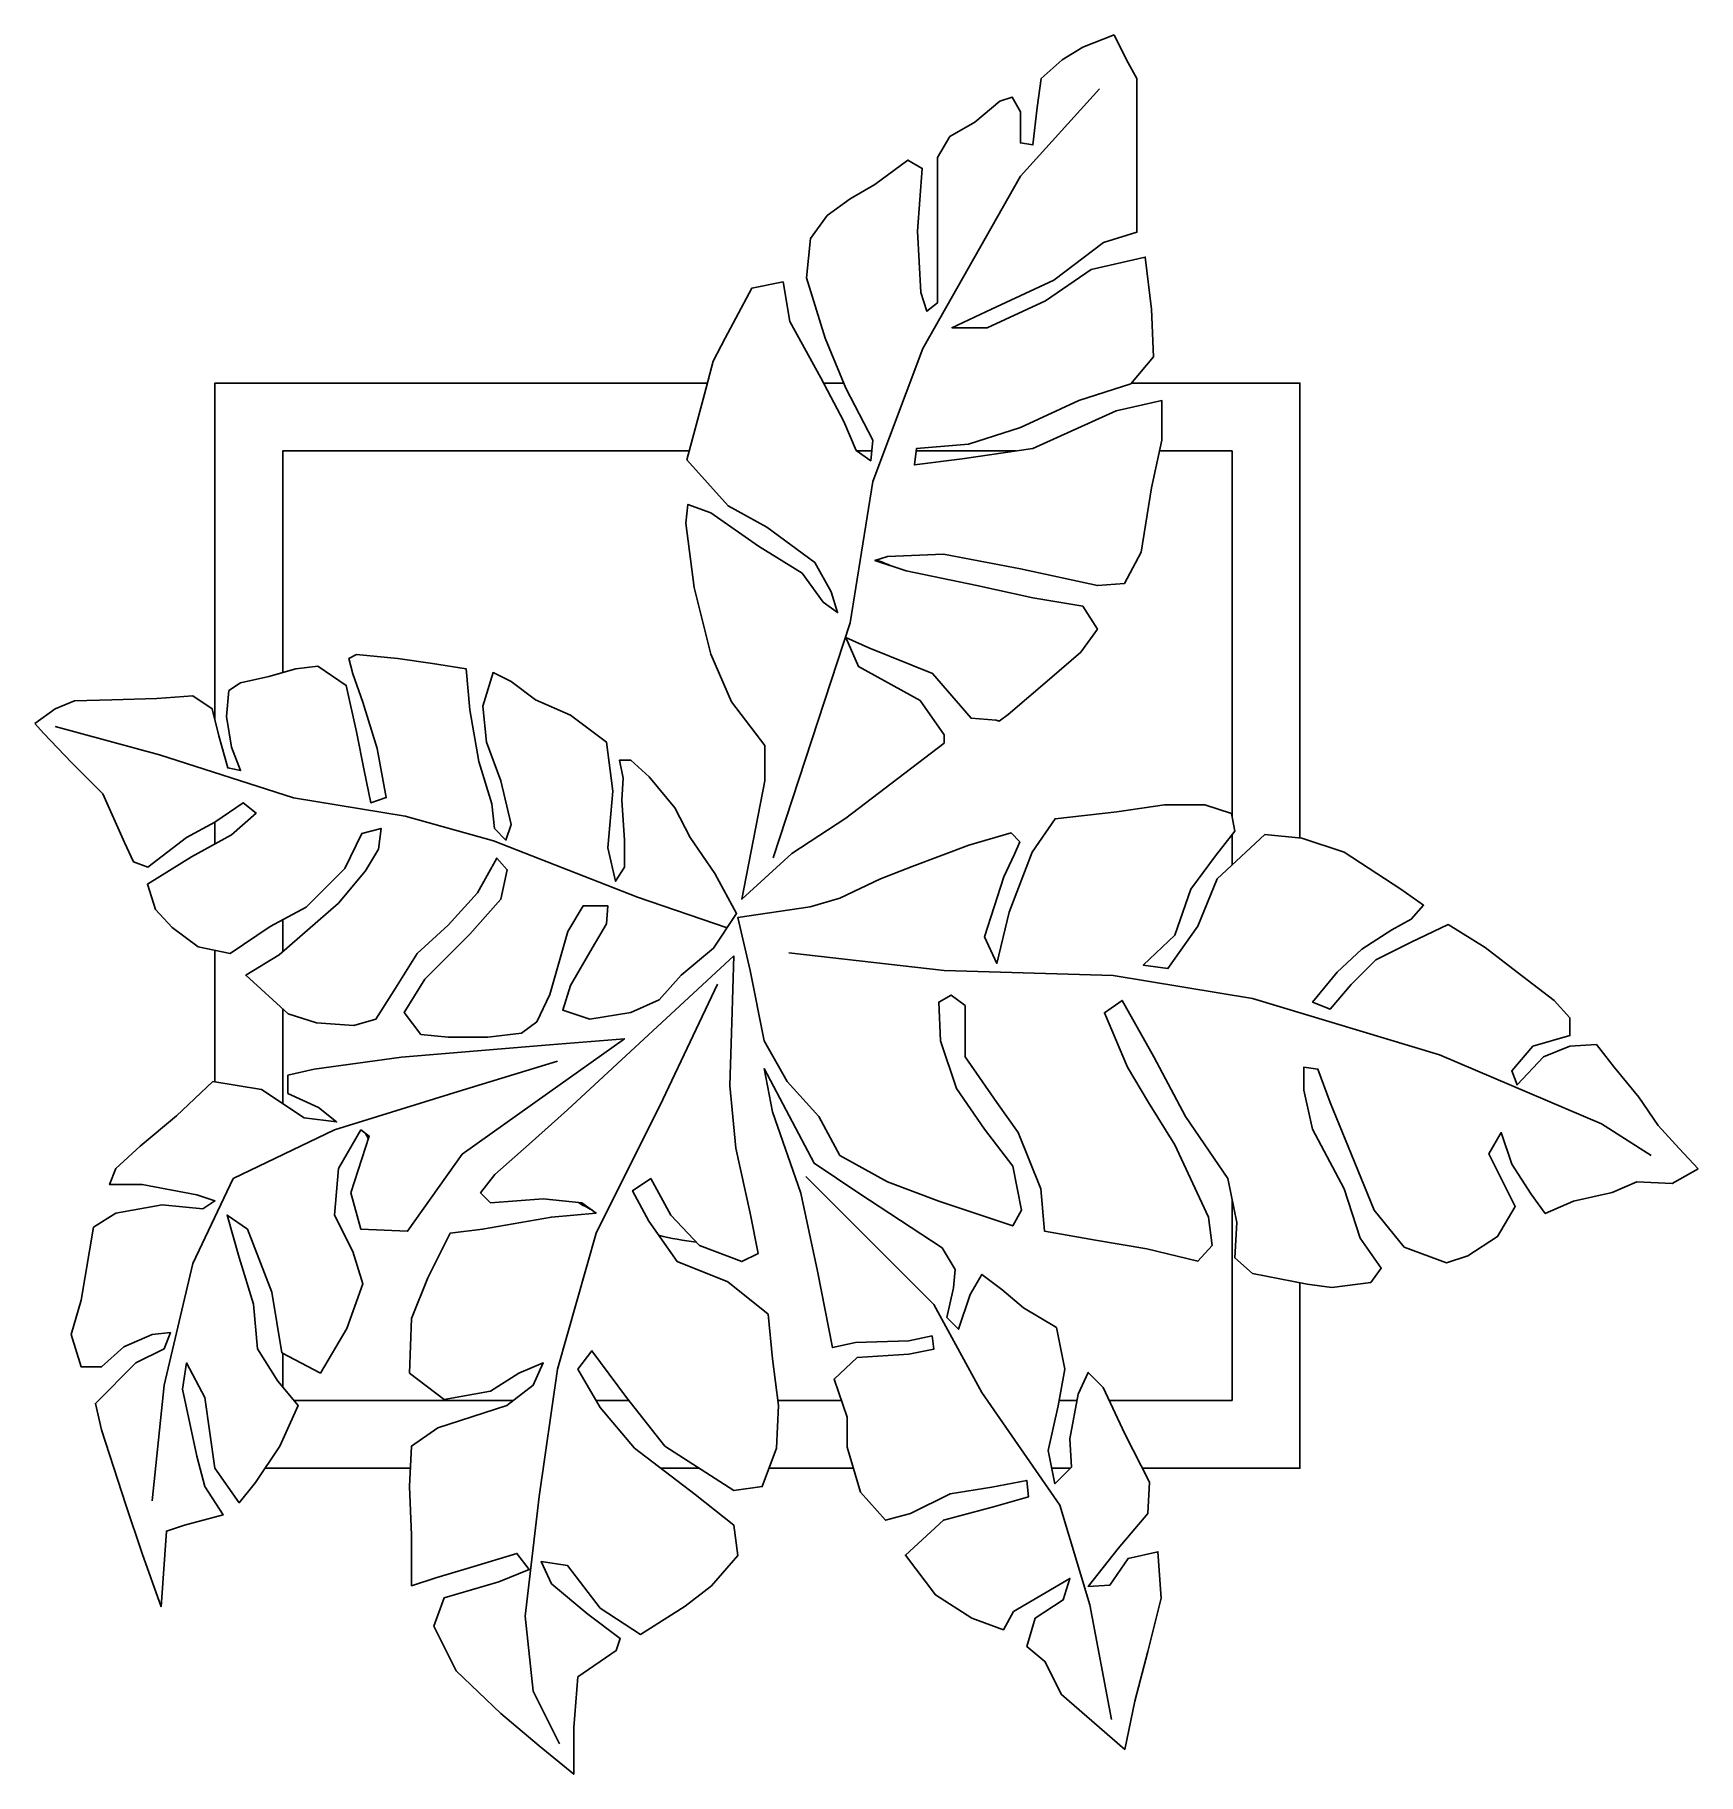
# Model space of a CAD drawing. Header units: metres. Extents: x -0.066 to 0.547, y -0.113 to 0.528.
import ezdxf

# ---------------------------------------------------------------- set-up
doc = ezdxf.new("R2010")
doc.units = ezdxf.units.M
doc.layers.add('Ceco.NET 17', color=7, linetype='Continuous')

msp = doc.modelspace()

# ---------------------------------------------------------------- linework, layer by layer
at = {"layer": 'Ceco.NET 17', "color": 7}
for p, q in [((-0.02042, 0.26295), (-0.05891, 0.27335)), ((0.02893, 0.24711), (-0.02042, 0.26295)), ((0.07014, 0.24032), (0.02893, 0.24711)), ((0.10274, 0.23127), (0.07014, 0.24032)), ((0.15572, 0.21045), (0.10274, 0.23127)), ((0.18878, 0.19914), (0.15572, 0.21045))]:
    msp.add_line(p, q, dxfattribs=at)
for points in [[(0.33148, 0.52835), (0.31998, 0.52375), (0.31231, 0.51916), (0.30465, 0.51227), (0.30312, 0.50154), (0.30158, 0.48775), (0.29698, 0.48852), (0.29698, 0.50001), (0.29392, 0.50537), (0.28932, 0.50384), (0.28012, 0.49618), (0.27092, 0.49082), (0.26632, 0.48316), (0.26632, 0.46554), (0.26632, 0.44256), (0.26632, 0.42954), (0.26249, 0.42648), (0.26019, 0.43337), (0.25898, 0.45595), (0.26077, 0.47911), (0.2554, 0.48218), (0.24333, 0.4732), (0.23413, 0.46784), (0.2257, 0.46171), (0.21957, 0.45329), (0.21804, 0.43873), (0.22493, 0.41652), (0.2326, 0.39814), (0.24256, 0.37899), (0.2418, 0.37133), (0.23643, 0.37516), (0.23183, 0.38588), (0.2234, 0.40197), (0.2119, 0.42265), (0.20944, 0.43727), (0.19795, 0.43498), (0.18814, 0.41652), (0.18363, 0.40804), (0.18048, 0.39584), (0.17398, 0.37171), (0.1892, 0.35472), (0.20347, 0.34682), (0.2211, 0.3338), (0.22723, 0.32307), (0.22953, 0.31541), (0.22417, 0.31924), (0.2165, 0.32997), (0.20041, 0.33992), (0.18278, 0.35218), (0.17435, 0.35524), (0.17358, 0.34835), (0.17665, 0.3246), (0.18278, 0.30009), (0.19044, 0.28248), (0.20271, 0.26639), (0.20271, 0.25337), (0.19428, 0.20971), (0.21267, 0.22656), (0.2326, 0.23958), (0.26879, 0.26732), (0.26879, 0.27038), (0.25997, 0.28293), (0.2372, 0.2955), (0.2326, 0.30622), (0.24103, 0.30239), (0.26456, 0.29289), (0.27875, 0.27651), (0.28795, 0.27574), (0.28911, 0.27541), (0.29238, 0.27788), (0.30771, 0.2909), (0.31921, 0.30086), (0.32534, 0.30929), (0.31998, 0.31771), (0.30158, 0.32077), (0.28089, 0.32537), (0.25483, 0.33073), (0.24333, 0.33456), (0.24793, 0.33609), (0.26862, 0.33686), (0.29698, 0.3315), (0.32534, 0.32537), (0.33531, 0.32614), (0.34144, 0.33763), (0.34527, 0.36137), (0.3491, 0.37899), (0.3491, 0.39354), (0.33224, 0.38971), (0.30158, 0.37592), (0.27552, 0.37209), (0.25789, 0.3698), (0.25866, 0.37592), (0.27782, 0.37746), (0.29698, 0.38358), (0.31845, 0.39354), (0.33761, 0.39967), (0.34604, 0.40963), (0.34527, 0.42724), (0.34297, 0.44639), (0.32304, 0.4418), (0.30618, 0.43031), (0.28472, 0.42035), (0.27169, 0.42035), (0.28625, 0.42724), (0.30925, 0.43797), (0.32764, 0.45175), (0.33991, 0.45558), (0.33991, 0.47933), (0.33991, 0.49924), (0.33991, 0.51227), (0.33607, 0.51916)], [(-0.06644, 0.27455), (-0.05897, 0.27997), (-0.05185, 0.28282), (-0.03807, 0.28329), (-0.02145, 0.28377), (-0.00814, 0.28472), (-0.00102, 0.27997), (0.00136, 0.27), (0.00468, 0.25813), (0.00943, 0.25718), (0.00611, 0.26573), (0.00421, 0.27712), (0.00516, 0.28662), (0.00943, 0.28947), (0.01988, 0.29184), (0.02986, 0.29469), (0.03793, 0.29564), (0.04839, 0.28852), (0.05219, 0.27143), (0.05504, 0.25718), (0.05741, 0.24532), (0.06311, 0.24722), (0.05979, 0.26525), (0.05456, 0.28234), (0.05076, 0.29279), (0.04934, 0.29849), (0.05219, 0.29991), (0.06739, 0.29849), (0.08021, 0.29659), (0.09256, 0.29469), (0.09399, 0.2795), (0.09731, 0.26051), (0.10207, 0.24484), (0.10302, 0.23582), (0.10729, 0.23155), (0.10919, 0.23725), (0.10539, 0.25339), (0.10016, 0.26763), (0.09874, 0.28092), (0.10254, 0.29326), (0.10919, 0.28994), (0.11822, 0.28329), (0.13104, 0.2776), (0.14434, 0.26763), (0.14672, 0.24959), (0.14482, 0.2287), (0.14767, 0.21636), (0.15099, 0.22158), (0.15099, 0.23155), (0.15004, 0.24627), (0.15052, 0.25434), (0.14909, 0.26098), (0.15337, 0.26098), (0.16002, 0.25481), (0.16952, 0.24342), (0.17522, 0.2325), (0.18425, 0.21921), (0.19232, 0.20449), (0.18377, 0.19167), (0.1719, 0.1817), (0.16382, 0.17268), (0.15337, 0.16794), (0.13817, 0.16556), (0.12819, 0.16889), (0.13104, 0.17791), (0.13912, 0.19167), (0.14434, 0.20069), (0.14482, 0.20734), (0.13579, 0.20734), (0.13009, 0.19784), (0.12344, 0.17458), (0.11869, 0.16461), (0.11299, 0.16034), (0.10064, 0.15892), (0.08591, 0.15892), (0.07594, 0.15987), (0.06976, 0.16794), (0.07736, 0.18028), (0.09399, 0.1969), (0.10539, 0.20971), (0.10777, 0.22063), (0.10397, 0.2249), (0.09684, 0.21209), (0.08591, 0.20022), (0.07451, 0.18977), (0.06596, 0.17601), (0.05931, 0.16556), (0.05124, 0.16319), (0.03746, 0.16414), (0.02701, 0.16746), (0.01134, 0.18172), (0.02368, 0.1893), (0.04554, 0.20829), (0.05551, 0.22016), (0.06026, 0.22823), (0.06121, 0.23582), (0.05409, 0.23392), (0.04791, 0.22111), (0.03366, 0.20686), (0.02036, 0.19974), (0.00563, 0.18977), (-0.00624, 0.19215), (-0.01575, 0.19927), (-0.02192, 0.20591), (-0.0249, 0.2153), (-0.00862, 0.22538), (0.00611, 0.23345), (0.01513, 0.24152), (0.01038, 0.24532), (-0.00007, 0.2382), (-0.01052, 0.2325), (-0.02477, 0.22158), (-0.03, 0.22348), (-0.03332, 0.2306), (-0.0414, 0.24864), (-0.0528, 0.26003), (-0.06325, 0.27095)], [(0.54685, 0.11038), (0.53986, 0.1179), (0.53205, 0.12635), (0.5249, 0.13674), (0.5158, 0.14779), (0.5093, 0.15623), (0.49955, 0.15558), (0.4898, 0.15168), (0.48005, 0.14129), (0.4781, 0.14649), (0.4859, 0.15558), (0.49955, 0.15948), (0.49955, 0.16598), (0.4937, 0.17247), (0.48005, 0.18287), (0.46835, 0.19196), (0.4547, 0.20041), (0.44105, 0.19391), (0.42805, 0.18741), (0.41894, 0.17832), (0.41114, 0.16922), (0.40464, 0.17182), (0.41374, 0.18287), (0.42284, 0.19131), (0.4339, 0.19846), (0.44105, 0.20235), (0.4456, 0.20755), (0.43715, 0.2134), (0.41634, 0.22704), (0.40074, 0.23224), (0.38709, 0.23354), (0.36954, 0.2173), (0.36239, 0.19976), (0.35134, 0.18416), (0.34224, 0.18546), (0.35394, 0.19651), (0.35979, 0.2134), (0.36889, 0.22574), (0.37604, 0.23484), (0.37474, 0.24133), (0.36499, 0.24458), (0.35004, 0.24458), (0.33249, 0.24198), (0.30973, 0.23938), (0.30128, 0.22704), (0.29283, 0.20495), (0.28828, 0.18611), (0.28373, 0.19586), (0.29088, 0.21795), (0.29478, 0.22639), (0.29673, 0.23094), (0.29348, 0.23419), (0.27788, 0.22964), (0.25708, 0.22184), (0.24538, 0.2173), (0.23043, 0.21015), (0.21938, 0.2069), (0.19272, 0.203), (0.19727, 0.18352), (0.20248, 0.15753), (0.21093, 0.14259), (0.22263, 0.1296), (0.23043, 0.11531), (0.24798, 0.10556), (0.26683, 0.09842), (0.29413, 0.08932), (0.29738, 0.09517), (0.29413, 0.11141), (0.28373, 0.12505), (0.27333, 0.13999), (0.26748, 0.15753), (0.26683, 0.17182), (0.27138, 0.17442), (0.27658, 0.17052), (0.27658, 0.15168), (0.28828, 0.13479), (0.29608, 0.12375), (0.30453, 0.10296), (0.30583, 0.08737), (0.32469, 0.08412), (0.34354, 0.08088), (0.36239, 0.07633), (0.36759, 0.08217), (0.36629, 0.09257), (0.35394, 0.1192), (0.34419, 0.13479), (0.33639, 0.14779), (0.32794, 0.16792), (0.33444, 0.17247), (0.34614, 0.15168), (0.35784, 0.1296), (0.37344, 0.10686), (0.37669, 0.09062), (0.37604, 0.07763), (0.38254, 0.07178), (0.40269, 0.06788), (0.41179, 0.06658), (0.4261, 0.06853), (0.43, 0.07373), (0.42219, 0.08477), (0.41634, 0.10296), (0.40464, 0.12505), (0.40139, 0.13934), (0.40139, 0.14779), (0.40659, 0.14714), (0.41114, 0.13479), (0.41894, 0.11595), (0.4274, 0.09517), (0.43845, 0.08153), (0.45405, 0.07568), (0.46185, 0.07828), (0.4729, 0.08542), (0.4794, 0.09647), (0.46965, 0.11595), (0.4742, 0.12375), (0.4781, 0.11206), (0.48525, 0.10101), (0.49045, 0.09387), (0.50085, 0.09842), (0.51515, 0.10166), (0.52425, 0.10556), (0.53725, 0.10491)], [(-0.0199, -0.05105), (-0.0269, -0.03136), (-0.03288, -0.01344), (-0.04184, 0.01419), (-0.04409, 0.02389), (-0.02914, 0.03883), (-0.01868, 0.04406), (-0.01644, 0.05003), (-0.02316, 0.04928), (-0.03362, 0.0448), (-0.04184, 0.03734), (-0.04932, 0.03734), (-0.05305, 0.04928), (-0.04932, 0.06198), (-0.04483, 0.08886), (-0.03661, 0.09409), (-0.01943, 0.09707), (-0.00448, 0.09558), (0, 0.09857), (-0.00672, 0.10081), (-0.0269, 0.10454), (-0.03886, 0.10454), (-0.03661, 0.11051), (-0.02765, 0.11873), (-0.0142, 0.12993), (-0.00075, 0.14262), (0.01719, 0.13964), (0.03288, 0.12918), (0.04483, 0.12769), (0.03811, 0.13292), (0.0269, 0.13814), (0.0269, 0.14486), (0.03661, 0.1471), (0.06874, 0.15158), (0.12329, 0.15606), (0.15094, 0.1583), (0.12254, 0.13814), (0.09116, 0.11574), (0.07099, 0.08737), (0.0538, 0.08811), (0.05006, 0.10155), (0.05679, 0.12246), (0.0538, 0.1247), (0.04558, 0.11051), (0.04409, 0.09334), (0.05081, 0.0799), (0.05455, 0.06795), (0.04857, 0.05152), (0.03886, 0.0351), (0.02466, 0.04256), (0.02092, 0.06496), (0.01196, 0.08811), (0.00448, 0.09334), (0.00897, 0.07766), (0.0142, 0.06048), (0.01569, 0.04406), (0.02316, 0.03211), (0.03064, 0.02315), (0.02391, 0.00821), (0.01494, -0.00523), (0.00897, -0.01269), (0, 0), (-0.00374, 0.02613), (-0.01046, 0.03883), (-0.01196, 0.02912), (-0.00672, 0.00448), (-0.00374, -0.00672), (0.00299, -0.01717), (-0.01121, -0.02091), (-0.01793, -0.02315)], [(0.20251, 0.14732), (0.22089, 0.11243), (0.23742, 0.10142), (0.26804, 0.08122), (0.27294, 0.07326), (0.27233, 0.06653), (0.26988, 0.05552), (0.27417, 0.05123), (0.27845, 0.06408), (0.28274, 0.07143), (0.29009, 0.06592), (0.29805, 0.05919), (0.3103, 0.05184), (0.31336, 0.03654), (0.31091, 0.02308), (0.30724, 0.00656), (0.30969, -0.00568), (0.31581, 0.00044), (0.3152, 0.01084), (0.31826, 0.02736), (0.32193, 0.03532), (0.32745, 0.02981), (0.33541, 0.01268), (0.34459, -0.00507), (0.34398, -0.0167), (0.33296, -0.02955), (0.32193, -0.04363), (0.3299, -0.04302), (0.33663, -0.03322), (0.34766, -0.03078), (0.34888, -0.04791), (0.34398, -0.0675), (0.33908, -0.08586), (0.33541, -0.1036), (0.31214, -0.08341), (0.30601, -0.07117), (0.29928, -0.06566), (0.30234, -0.05526), (0.31275, -0.04852), (0.3152, -0.04057), (0.30601, -0.04608), (0.29438, -0.05281), (0.2907, -0.05954), (0.27907, -0.05526), (0.26559, -0.04669), (0.25457, -0.032), (0.26865, -0.01915), (0.28703, -0.01425), (0.29989, -0.01058), (0.29928, -0.00446), (0.28641, -0.00691), (0.2711, -0.00936), (0.25641, -0.0167), (0.24722, -0.01915), (0.23803, -0.00874), (0.23313, 0.00778), (0.23313, 0.0188), (0.22824, 0.03287), (0.23681, 0.04083), (0.25579, 0.04205), (0.26498, 0.04389), (0.26437, 0.04878), (0.25579, 0.04695), (0.2362, 0.04634), (0.22762, 0.0445), (0.22211, 0.07265), (0.21599, 0.10142), (0.20558, 0.1314)]]:
    msp.add_lwpolyline(points, close=True, dxfattribs=at)
for points in [[(0.20577, 0.22503), (0.23413, 0.31158), (0.24256, 0.36367), (0.26096, 0.41269), (0.29698, 0.47626), (0.32611, 0.50844)], [(0, 0.27569), (0, 0.4), (0.18155, 0.4)], [(0.22443, 0.4), (0.23182, 0.4)], [(0.33789, 0.4), (0.4, 0.4), (0.4, 0.23231)], [(0.025, 0.2933), (0.025, 0.375), (0.17486, 0.375)], [(0.23665, 0.375), (0.24216, 0.375)], [(0.25854, 0.375), (0.29529, 0.375)], [(0.34824, 0.375), (0.375, 0.375), (0.375, 0.24004)], [(0, 0.2301), (0, 0.23824)], [(0.375, 0.23351), (0.375, 0.22235)], [(0.025, 0.19044), (0.025, 0.20223)], [(0, 0.1425), (0, 0.1909)], [(0.19129, 0.18892), (0.19054, 0.16428), (0.18979, 0.14113), (0.19204, 0.11798), (0.19727, 0.09409), (0.20026, 0.07915), (0.19428, 0.07617), (0.17859, 0.08214), (0.16812, 0.09334), (0.16065, 0.10678), (0.15393, 0.1023), (0.15991, 0.0911), (0.17037, 0.07617), (0.18905, 0.0687), (0.20399, 0.05675), (0.20549, 0.04032), (0.20773, 0.02315), (0.20698, 0.00747), (0.20175, -0.00672), (0.19129, -0.00821), (0.16588, 0.00821), (0.15169, 0.02613), (0.13898, 0.04331), (0.13375, 0.03659), (0.14197, 0.0224), (0.15467, 0.00747), (0.17709, -0.00971), (0.19129, -0.02091), (0.19278, -0.03211), (0.18307, -0.04331), (0.17336, -0.05078), (0.15692, -0.06123), (0.14197, -0.05152), (0.13002, -0.03584), (0.1203, -0.03435), (0.12404, -0.04256), (0.13749, -0.05376), (0.14944, -0.06272), (0.14795, -0.0672), (0.13375, -0.07691), (0.13226, -0.09558), (0.13226, -0.11275), (0.11956, -0.1023), (0.10536, -0.09035), (0.08892, -0.07467), (0.0807, -0.05824), (0.08444, -0.04779), (0.10461, -0.04182), (0.11582, -0.03734), (0.11134, -0.03136), (0.09415, -0.03659), (0.08145, -0.04032), (0.07248, -0.04331), (0.07248, -0.02464), (0.07173, -0.00672), (0.07248, 0.00821), (0.08219, 0.01493), (0.1076, 0.02315), (0.11731, 0.03062), (0.12105, 0.03883), (0.11208, 0.0351), (0.10162, 0.02838), (0.08444, 0.02539), (0.07173, 0.0351), (0.07248, 0.05526), (0.07846, 0.07019), (0.08668, 0.08662), (0.09863, 0.08811), (0.12404, 0.09259), (0.14048, 0.09409), (0.13525, 0.09782), (0.12105, 0.09931), (0.10162, 0.09782), (0.09789, 0.10155), (0.10312, 0.10827), (0.11582, 0.11947), (0.13002, 0.13217), (0.19129, 0.18892)], [(0.21158, 0.19001), (0.26878, 0.18352), (0.33119, 0.18157), (0.38254, 0.17312), (0.45145, 0.15233), (0.51125, 0.127), (0.52945, 0.11531)], [(0.18531, 0.17847), (0.16514, 0.1359), (0.14048, 0.08662), (0.12628, 0.03659), (0.11956, -0.01045), (0.11432, -0.05451), (0.11731, -0.08214), (0.12703, -0.10155)], [(0.025, 0.13443), (0.025, 0.16929)], [(0.12628, 0.15009), (0.08967, 0.13889), (0.04409, 0.1247), (0.00672, 0.10678), (-0.00822, 0.07542), (-0.01868, 0.03062), (-0.02316, -0.01195)], [(0.21782, 0.10754), (0.26498, 0.06041), (0.28274, 0.02798), (0.31152, -0.01364), (0.32255, -0.05036), (0.33051, -0.09259)], [(0.375, 0.09907), (0.375, 0.025), (0.32968, 0.025)], [(0.4, 0.0684), (0.4, 0), (0.34197, 0)], [(0.025, 0.02991), (0.025, 0.04238)], [(0.11001, 0.025), (0.02909, 0.025)], [(0.15258, 0.025), (0.14047, 0.025)], [(0.23098, 0.025), (0.20749, 0.025)], [(0.31782, 0.025), (0.31126, 0.025)], [(0.07207, 0), (0.01843, 0)], [(0.17859, 0), (0.16442, 0)], [(0.23544, 0), (0.20423, 0)], [(0.31537, 0), (0.30855, 0)]]:
    msp.add_lwpolyline(points, dxfattribs=at)
for radius, start, end in [(0.15152, 66.84624, 69.16348), (0.15152, 207.39853, 208.19827), (0.11048, 239.49779, 242.42969), (0.11048, 256.13302, 263.44205)]:
    msp.add_arc((0.19004, 0.19315), radius, start, end, dxfattribs=at)

doc.saveas('drawing.dxf')
